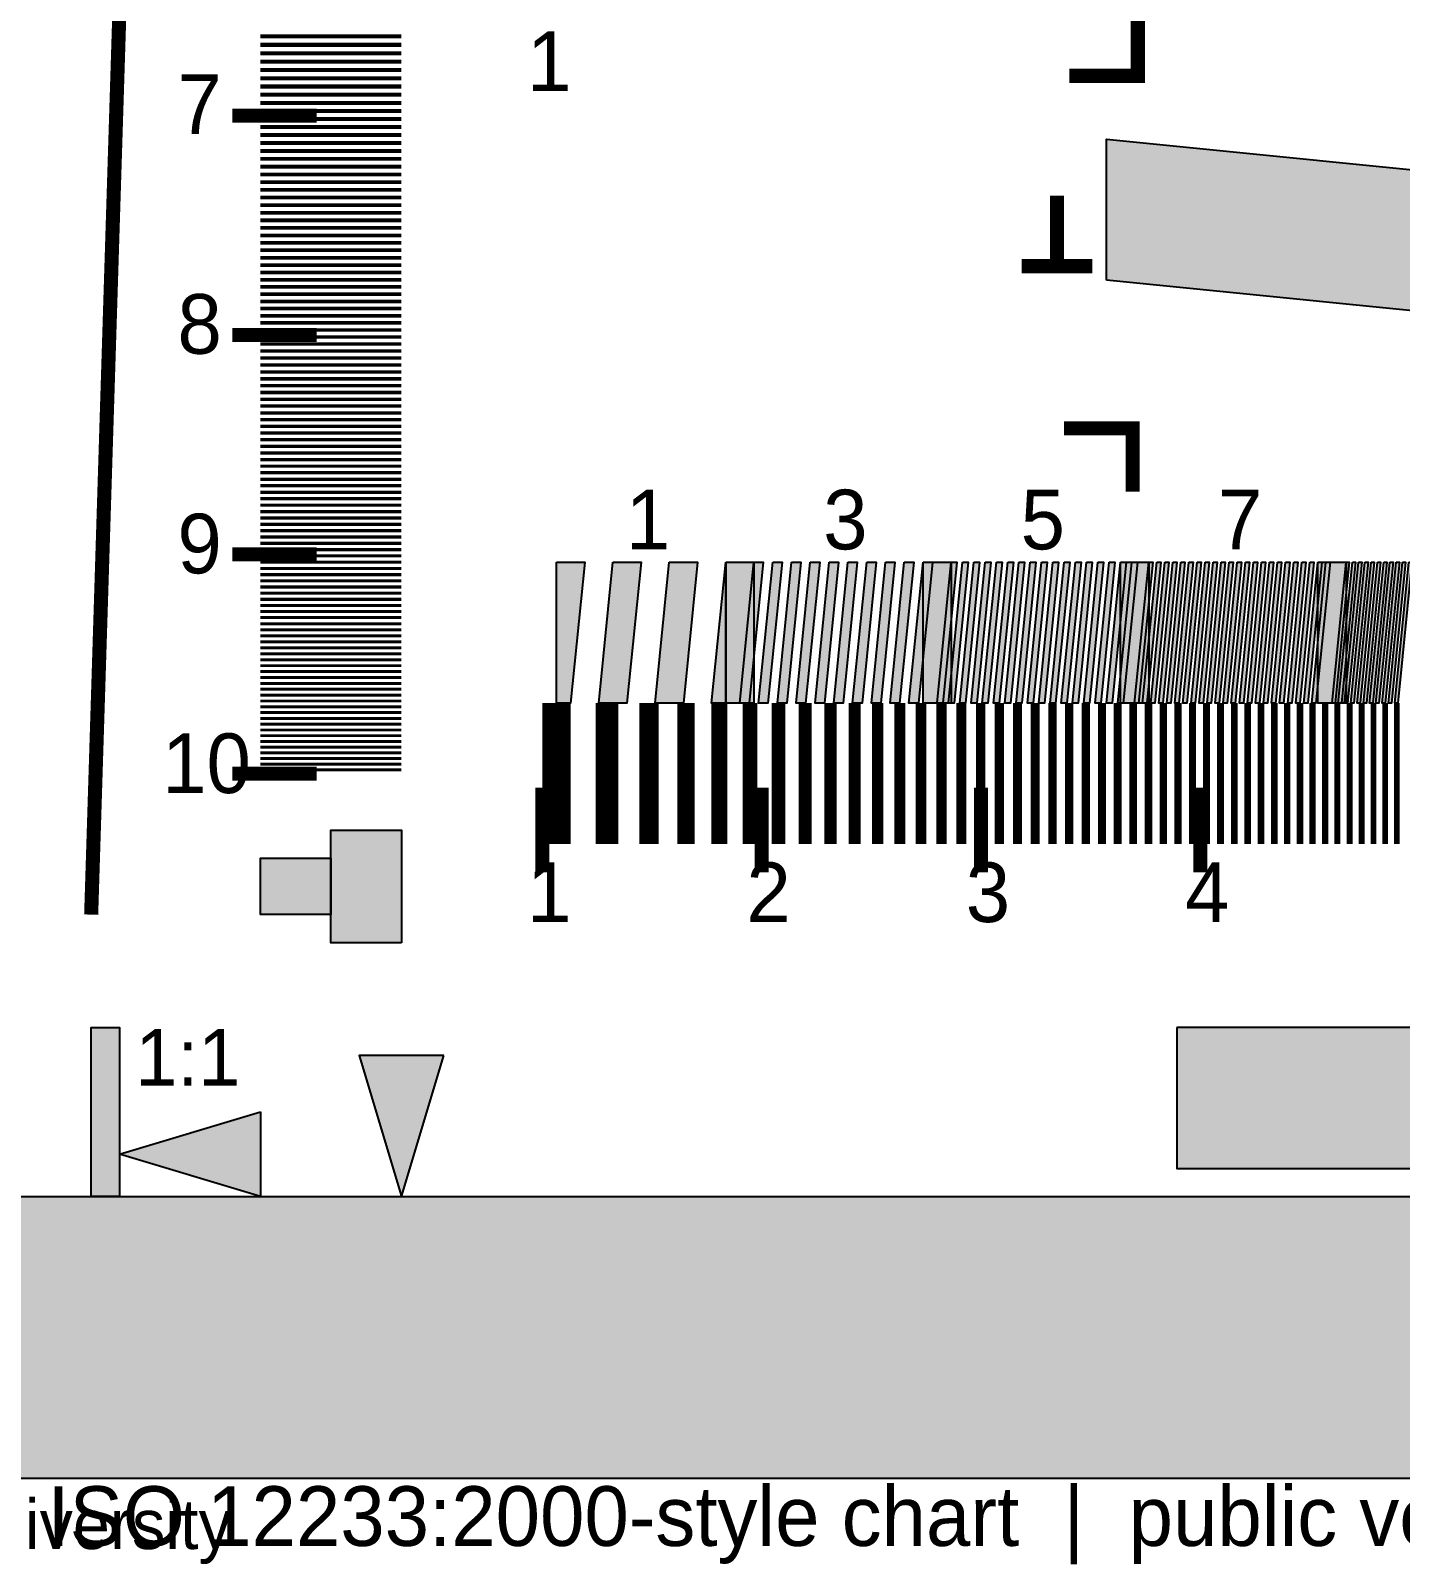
# Model space of a CAD drawing. Header units: millimetres. Extents: x 0 to 1582, y 0 to 984.
# Drawn here: x 366 to 754.5, y -0.1 to 435.1 of the extents above; entities that cross this region are included whole.
import ezdxf

# ---------------------------------------------------------------- set-up
doc = ezdxf.new("R2010")
doc.units = ezdxf.units.MM
for name, color, linetype in [('FRAME', 7, 'Continuous'), ('LABELS', 7, 'Continuous'), ('PERIPHERY', 7, 'Continuous'), ('SFR', 7, 'Continuous')]:
    doc.layers.add(name, color=color, linetype=linetype)

msp = doc.modelspace()

# ---------------------------------------------------------------- hatches: boundary and pattern name
at = {"layer": 'FRAME', "true_color": 0x000000}
h = msp.add_hatch(color=7, dxfattribs=at)
h.dxf.hatch_style = 1
h.paths.add_polyline_path([(471.12, 176.25), (451.12, 176.25), (451.12, 208.25), (471.12, 208.25), (471.12, 176.25)])
h = msp.add_hatch(color=7, dxfattribs=at)
h.dxf.hatch_style = 1
h.paths.add_polyline_path([(451.12, 184.25), (431.12, 184.25), (431.12, 200.25), (451.12, 200.25), (451.12, 184.25)])
h = msp.add_hatch(color=7, dxfattribs=at)
h.dxf.hatch_style = 1
h.paths.add_polyline_path([(391.12, 104.25), (383.12, 104.25), (383.12, 152.25), (391.12, 152.25), (391.12, 104.25)])
h = msp.add_hatch(color=7, dxfattribs=at)
h.dxf.hatch_style = 1
h.paths.add_polyline_path([(483.12, 144.25), (459.12, 144.25), (471.12, 104.25), (483.12, 144.25)])
h = msp.add_hatch(color=7, dxfattribs=at)
h.dxf.hatch_style = 1
h.paths.add_polyline_path([(431.12, 128.25), (431.12, 104.25), (391.12, 116.25), (431.12, 128.25)])
h = msp.add_hatch(color=7, dxfattribs=at)
h.dxf.hatch_style = 1
h.paths.add_polyline_path([(0, 104.25), (1582.24, 104.25), (1582.24, 24.25), (0, 24.25), (0, 104.25)])
at = {"layer": 'PERIPHERY', "true_color": 0x000000}
h = msp.add_hatch(color=7, dxfattribs=at)
h.dxf.hatch_style = 1
h.paths.add_polyline_path([(515.12, 284.25), (523.12, 284.25), (519.12, 244.25), (515.12, 244.25), (515.12, 284.25)])
h = msp.add_hatch(color=7, dxfattribs=at)
h.dxf.hatch_style = 1
h.paths.add_polyline_path([(531.12, 284.25), (539.12, 284.25), (535.12, 244.25), (527.12, 244.25), (531.12, 284.25)])
h = msp.add_hatch(color=7, dxfattribs=at)
h.dxf.hatch_style = 1
h.paths.add_polyline_path([(547.12, 284.25), (555.12, 284.25), (551.12, 244.25), (543.12, 244.25), (547.12, 284.25)])
h = msp.add_hatch(color=7, dxfattribs=at)
h.dxf.hatch_style = 1
h.paths.add_polyline_path([(563.12, 284.25), (563.12, 244.25), (559.12, 244.25), (563.12, 284.25)])
h = msp.add_hatch(color=7, dxfattribs=at)
h.dxf.hatch_style = 1
h.paths.add_polyline_path([(563.12, 284.25), (571.12, 284.25), (571.12, 244.25), (563.12, 244.25), (563.12, 284.25)])
h = msp.add_hatch(color=7, dxfattribs=at)
h.dxf.hatch_style = 1
h.paths.add_polyline_path([(571.12, 284.25), (573.79, 284.25), (569.79, 244.25), (567.12, 244.25), (571.12, 284.25)])
h = msp.add_hatch(color=7, dxfattribs=at)
h.dxf.hatch_style = 1
h.paths.add_polyline_path([(576.45, 284.25), (579.12, 284.25), (575.12, 244.25), (572.45, 244.25), (576.45, 284.25)])
h = msp.add_hatch(color=7, dxfattribs=at)
h.dxf.hatch_style = 1
h.paths.add_polyline_path([(581.79, 284.25), (584.45, 284.25), (580.45, 244.25), (577.79, 244.25), (581.79, 284.25)])
h = msp.add_hatch(color=7, dxfattribs=at)
h.dxf.hatch_style = 1
h.paths.add_polyline_path([(587.12, 284.25), (589.79, 284.25), (585.79, 244.25), (583.12, 244.25), (587.12, 284.25)])
h = msp.add_hatch(color=7, dxfattribs=at)
h.dxf.hatch_style = 1
h.paths.add_polyline_path([(592.45, 284.25), (595.12, 284.25), (591.12, 244.25), (588.46, 244.25), (592.45, 284.25)])
h = msp.add_hatch(color=7, dxfattribs=at)
h.dxf.hatch_style = 1
h.paths.add_polyline_path([(597.79, 284.25), (600.45, 284.25), (596.46, 244.25), (593.79, 244.25), (597.79, 284.25)])
h = msp.add_hatch(color=7, dxfattribs=at)
h.dxf.hatch_style = 1
h.paths.add_polyline_path([(603.12, 284.25), (605.79, 284.25), (601.79, 244.25), (599.12, 244.25), (603.12, 284.25)])
h = msp.add_hatch(color=7, dxfattribs=at)
h.dxf.hatch_style = 1
h.paths.add_polyline_path([(608.46, 284.25), (611.12, 284.25), (607.12, 244.25), (604.46, 244.25), (608.46, 284.25)])
h = msp.add_hatch(color=7, dxfattribs=at)
h.dxf.hatch_style = 1
h.paths.add_polyline_path([(613.79, 284.25), (616.46, 284.25), (612.45, 244.25), (609.79, 244.25), (613.79, 284.25)])
h = msp.add_hatch(color=7, dxfattribs=at)
h.dxf.hatch_style = 1
h.paths.add_polyline_path([(619.12, 284.25), (621.79, 284.25), (617.79, 244.25), (615.12, 244.25), (619.12, 284.25)])
h = msp.add_hatch(color=7, dxfattribs=at)
h.dxf.hatch_style = 1
h.paths.add_polyline_path([(619.12, 284.25), (627.12, 284.25), (627.12, 244.25), (619.12, 244.25), (619.12, 284.25)])
h = msp.add_hatch(color=7, dxfattribs=at)
h.dxf.hatch_style = 1
h.paths.add_polyline_path([(627.12, 284.25), (628.72, 284.25), (624.72, 244.25), (623.12, 244.25), (627.12, 284.25)])
h = msp.add_hatch(color=7, dxfattribs=at)
h.dxf.hatch_style = 1
h.paths.add_polyline_path([(630.32, 284.25), (631.92, 284.25), (627.92, 244.25), (626.32, 244.25), (630.32, 284.25)])
h = msp.add_hatch(color=7, dxfattribs=at)
h.dxf.hatch_style = 1
h.paths.add_polyline_path([(633.52, 284.25), (635.12, 284.25), (631.12, 244.25), (629.52, 244.25), (633.52, 284.25)])
h = msp.add_hatch(color=7, dxfattribs=at)
h.dxf.hatch_style = 1
h.paths.add_polyline_path([(636.72, 284.25), (638.32, 284.25), (634.32, 244.25), (632.72, 244.25), (636.72, 284.25)])
h = msp.add_hatch(color=7, dxfattribs=at)
h.dxf.hatch_style = 1
h.paths.add_polyline_path([(639.92, 284.25), (641.52, 284.25), (637.52, 244.25), (635.92, 244.25), (639.92, 284.25)])
h = msp.add_hatch(color=7, dxfattribs=at)
h.dxf.hatch_style = 1
h.paths.add_polyline_path([(643.12, 284.25), (644.72, 284.25), (640.72, 244.25), (639.12, 244.25), (643.12, 284.25)])
h = msp.add_hatch(color=7, dxfattribs=at)
h.dxf.hatch_style = 1
h.paths.add_polyline_path([(646.32, 284.25), (647.92, 284.25), (643.92, 244.25), (642.32, 244.25), (646.32, 284.25)])
h = msp.add_hatch(color=7, dxfattribs=at)
h.dxf.hatch_style = 1
h.paths.add_polyline_path([(649.52, 284.25), (651.12, 284.25), (647.12, 244.25), (645.52, 244.25), (649.52, 284.25)])
h = msp.add_hatch(color=7, dxfattribs=at)
h.dxf.hatch_style = 1
h.paths.add_polyline_path([(652.72, 284.25), (654.32, 284.25), (650.32, 244.25), (648.72, 244.25), (652.72, 284.25)])
h = msp.add_hatch(color=7, dxfattribs=at)
h.dxf.hatch_style = 1
h.paths.add_polyline_path([(655.92, 284.25), (657.52, 284.25), (653.52, 244.25), (651.92, 244.25), (655.92, 284.25)])
h = msp.add_hatch(color=7, dxfattribs=at)
h.dxf.hatch_style = 1
h.paths.add_polyline_path([(659.12, 284.25), (660.72, 284.25), (656.72, 244.25), (655.12, 244.25), (659.12, 284.25)])
h = msp.add_hatch(color=7, dxfattribs=at)
h.dxf.hatch_style = 1
h.paths.add_polyline_path([(662.32, 284.25), (663.92, 284.25), (659.92, 244.25), (658.32, 244.25), (662.32, 284.25)])
h = msp.add_hatch(color=7, dxfattribs=at)
h.dxf.hatch_style = 1
h.paths.add_polyline_path([(665.52, 284.25), (667.12, 284.25), (663.12, 244.25), (661.52, 244.25), (665.52, 284.25)])
h = msp.add_hatch(color=7, dxfattribs=at)
h.dxf.hatch_style = 1
h.paths.add_polyline_path([(668.72, 284.25), (670.32, 284.25), (666.32, 244.25), (664.72, 244.25), (668.72, 284.25)])
h = msp.add_hatch(color=7, dxfattribs=at)
h.dxf.hatch_style = 1
h.paths.add_polyline_path([(671.92, 284.25), (673.52, 284.25), (669.52, 244.25), (667.92, 244.25), (671.92, 284.25)])
h = msp.add_hatch(color=7, dxfattribs=at)
h.dxf.hatch_style = 1
h.paths.add_polyline_path([(675.12, 284.25), (676.72, 284.25), (672.72, 244.25), (671.12, 244.25), (675.12, 284.25)])
h = msp.add_hatch(color=7, dxfattribs=at)
h.dxf.hatch_style = 1
h.paths.add_polyline_path([(678.32, 284.25), (679.92, 284.25), (675.92, 244.25), (674.32, 244.25), (678.32, 284.25)])
h = msp.add_hatch(color=7, dxfattribs=at)
h.dxf.hatch_style = 1
h.paths.add_polyline_path([(675.12, 284.25), (683.12, 284.25), (683.12, 244.25), (675.12, 244.25), (675.12, 284.25)])
h = msp.add_hatch(color=7, dxfattribs=at)
h.dxf.hatch_style = 1
h.paths.add_polyline_path([(683.12, 284.25), (684.26, 284.25), (680.26, 244.25), (679.12, 244.25), (683.12, 284.25)])
h = msp.add_hatch(color=7, dxfattribs=at)
h.dxf.hatch_style = 1
h.paths.add_polyline_path([(685.4, 284.25), (686.55, 284.25), (682.55, 244.25), (681.4, 244.25), (685.4, 284.25)])
h = msp.add_hatch(color=7, dxfattribs=at)
h.dxf.hatch_style = 1
h.paths.add_polyline_path([(687.69, 284.25), (688.83, 284.25), (684.83, 244.25), (683.69, 244.25), (687.69, 284.25)])
h = msp.add_hatch(color=7, dxfattribs=at)
h.dxf.hatch_style = 1
h.paths.add_polyline_path([(689.98, 284.25), (691.12, 284.25), (687.12, 244.25), (685.98, 244.25), (689.98, 284.25)])
h = msp.add_hatch(color=7, dxfattribs=at)
h.dxf.hatch_style = 1
h.paths.add_polyline_path([(692.26, 284.25), (693.41, 284.25), (689.41, 244.25), (688.26, 244.25), (692.26, 284.25)])
h = msp.add_hatch(color=7, dxfattribs=at)
h.dxf.hatch_style = 1
h.paths.add_polyline_path([(694.55, 284.25), (695.69, 284.25), (691.69, 244.25), (690.55, 244.25), (694.55, 284.25)])
h = msp.add_hatch(color=7, dxfattribs=at)
h.dxf.hatch_style = 1
h.paths.add_polyline_path([(696.83, 284.25), (697.98, 284.25), (693.98, 244.25), (692.83, 244.25), (696.83, 284.25)])
h = msp.add_hatch(color=7, dxfattribs=at)
h.dxf.hatch_style = 1
h.paths.add_polyline_path([(699.12, 284.25), (700.26, 284.25), (696.26, 244.25), (695.12, 244.25), (699.12, 284.25)])
h = msp.add_hatch(color=7, dxfattribs=at)
h.dxf.hatch_style = 1
h.paths.add_polyline_path([(701.41, 284.25), (702.55, 284.25), (698.55, 244.25), (697.4, 244.25), (701.41, 284.25)])
h = msp.add_hatch(color=7, dxfattribs=at)
h.dxf.hatch_style = 1
h.paths.add_polyline_path([(703.69, 284.25), (704.83, 284.25), (700.83, 244.25), (699.69, 244.25), (703.69, 284.25)])
h = msp.add_hatch(color=7, dxfattribs=at)
h.dxf.hatch_style = 1
h.paths.add_polyline_path([(705.97, 284.25), (707.12, 284.25), (703.12, 244.25), (701.98, 244.25), (705.97, 284.25)])
h = msp.add_hatch(color=7, dxfattribs=at)
h.dxf.hatch_style = 1
h.paths.add_polyline_path([(708.26, 284.25), (709.4, 284.25), (705.4, 244.25), (704.26, 244.25), (708.26, 284.25)])
h = msp.add_hatch(color=7, dxfattribs=at)
h.dxf.hatch_style = 1
h.paths.add_polyline_path([(710.55, 284.25), (711.69, 284.25), (707.69, 244.25), (706.55, 244.25), (710.55, 284.25)])
h = msp.add_hatch(color=7, dxfattribs=at)
h.dxf.hatch_style = 1
h.paths.add_polyline_path([(712.83, 284.25), (713.98, 284.25), (709.98, 244.25), (708.83, 244.25), (712.83, 284.25)])
h = msp.add_hatch(color=7, dxfattribs=at)
h.dxf.hatch_style = 1
h.paths.add_polyline_path([(715.12, 284.25), (716.26, 284.25), (712.26, 244.25), (711.12, 244.25), (715.12, 284.25)])
h = msp.add_hatch(color=7, dxfattribs=at)
h.dxf.hatch_style = 1
h.paths.add_polyline_path([(717.4, 284.25), (718.55, 284.25), (714.55, 244.25), (713.4, 244.25), (717.4, 284.25)])
h = msp.add_hatch(color=7, dxfattribs=at)
h.dxf.hatch_style = 1
h.paths.add_polyline_path([(719.69, 284.25), (720.83, 284.25), (716.83, 244.25), (715.69, 244.25), (719.69, 284.25)])
h = msp.add_hatch(color=7, dxfattribs=at)
h.dxf.hatch_style = 1
h.paths.add_polyline_path([(721.97, 284.25), (723.12, 284.25), (719.12, 244.25), (717.97, 244.25), (721.97, 284.25)])
h = msp.add_hatch(color=7, dxfattribs=at)
h.dxf.hatch_style = 1
h.paths.add_polyline_path([(724.26, 284.25), (725.4, 284.25), (721.4, 244.25), (720.26, 244.25), (724.26, 284.25)])
h = msp.add_hatch(color=7, dxfattribs=at)
h.dxf.hatch_style = 1
h.paths.add_polyline_path([(726.55, 284.25), (727.69, 284.25), (723.69, 244.25), (722.55, 244.25), (726.55, 284.25)])
h = msp.add_hatch(color=7, dxfattribs=at)
h.dxf.hatch_style = 1
h.paths.add_polyline_path([(728.83, 284.25), (729.98, 284.25), (725.98, 244.25), (724.83, 244.25), (728.83, 284.25)])
h = msp.add_hatch(color=7, dxfattribs=at)
h.dxf.hatch_style = 1
h.paths.add_polyline_path([(731.12, 284.25), (732.26, 284.25), (728.26, 244.25), (727.12, 244.25), (731.12, 284.25)])
h = msp.add_hatch(color=7, dxfattribs=at)
h.dxf.hatch_style = 1
h.paths.add_polyline_path([(733.4, 284.25), (734.55, 284.25), (730.55, 244.25), (729.4, 244.25), (733.4, 284.25)])
h = msp.add_hatch(color=7, dxfattribs=at)
h.dxf.hatch_style = 1
h.paths.add_polyline_path([(731.12, 284.25), (739.12, 284.25), (739.12, 244.25), (731.12, 244.25), (731.12, 284.25)])
h = msp.add_hatch(color=7, dxfattribs=at)
h.dxf.hatch_style = 1
h.paths.add_polyline_path([(739.12, 284.25), (740.01, 284.25), (736.01, 244.25), (735.12, 244.25), (739.12, 284.25)])
h = msp.add_hatch(color=7, dxfattribs=at)
h.dxf.hatch_style = 1
h.paths.add_polyline_path([(740.9, 284.25), (741.79, 284.25), (737.79, 244.25), (736.9, 244.25), (740.9, 284.25)])
h = msp.add_hatch(color=7, dxfattribs=at)
h.dxf.hatch_style = 1
h.paths.add_polyline_path([(742.67, 284.25), (743.56, 284.25), (739.56, 244.25), (738.68, 244.25), (742.67, 284.25)])
h = msp.add_hatch(color=7, dxfattribs=at)
h.dxf.hatch_style = 1
h.paths.add_polyline_path([(744.45, 284.25), (745.34, 284.25), (741.34, 244.25), (740.45, 244.25), (744.45, 284.25)])
h = msp.add_hatch(color=7, dxfattribs=at)
h.dxf.hatch_style = 1
h.paths.add_polyline_path([(746.23, 284.25), (747.12, 284.25), (743.12, 244.25), (742.23, 244.25), (746.23, 284.25)])
h = msp.add_hatch(color=7, dxfattribs=at)
h.dxf.hatch_style = 1
h.paths.add_polyline_path([(748.01, 284.25), (748.9, 284.25), (744.9, 244.25), (744.01, 244.25), (748.01, 284.25)])
h = msp.add_hatch(color=7, dxfattribs=at)
h.dxf.hatch_style = 1
h.paths.add_polyline_path([(749.79, 284.25), (750.67, 284.25), (746.67, 244.25), (745.78, 244.25), (749.79, 284.25)])
h = msp.add_hatch(color=7, dxfattribs=at)
h.dxf.hatch_style = 1
h.paths.add_polyline_path([(751.56, 284.25), (752.45, 284.25), (748.45, 244.25), (747.56, 244.25), (751.56, 284.25)])
h = msp.add_hatch(color=7, dxfattribs=at)
h.dxf.hatch_style = 1
h.paths.add_polyline_path([(753.34, 284.25), (754.23, 284.25), (750.23, 244.25), (749.34, 244.25), (753.34, 284.25)])
h = msp.add_hatch(color=7, dxfattribs=at)
h.dxf.hatch_style = 1
h.paths.add_polyline_path([(755.12, 284.25), (756.01, 284.25), (752.01, 244.25), (751.12, 244.25), (755.12, 284.25)])
h = msp.add_hatch(color=7, dxfattribs=at)
h.dxf.hatch_style = 1
h.paths.add_polyline_path([(756.9, 284.25), (757.78, 284.25), (753.78, 244.25), (752.9, 244.25), (756.9, 284.25)])
h = msp.add_hatch(color=7, dxfattribs=at)
h.dxf.hatch_style = 1
h.paths.add_polyline_path([(691.12, 152.25), (691.12, 112.25), (811.12, 112.25), (811.12, 152.25), (691.12, 152.25)])
at = {"layer": 'SFR', "true_color": 0x000000}
h = msp.add_hatch(color=7, dxfattribs=at)
h.dxf.hatch_style = 1
h.paths.add_polyline_path([(671.12, 364.25), (671.12, 404.25), (911.12, 380.25), (911.12, 340.25), (671.12, 364.25)])

# ---------------------------------------------------------------- linework, layer by layer
at = {"layer": 'FRAME', "color": 250}
for points in [[(471.12, 176.25), (451.12, 176.25), (451.12, 208.25), (471.12, 208.25), (471.12, 176.25)], [(451.12, 184.25), (431.12, 184.25), (431.12, 200.25), (451.12, 200.25), (451.12, 184.25)], [(391.12, 104.25), (383.12, 104.25), (383.12, 152.25), (391.12, 152.25), (391.12, 104.25)], [(483.12, 144.25), (459.12, 144.25), (471.12, 104.25), (483.12, 144.25)], [(431.12, 128.25), (431.12, 104.25), (391.12, 116.25), (431.12, 128.25)], [(0, 104.25), (1582.24, 104.25), (1582.24, 24.25), (0, 24.25), (0, 104.25)]]:
    msp.add_lwpolyline(points, close=True, dxfattribs=at)
at = {"layer": 'FRAME', "color": 250, "true_color": 0x000000}
for points in [[(471.12, 176.25), (471.12, 208.25), (451.12, 208.25)], [(451.12, 208.25), (451.12, 176.25), (471.12, 176.25)], [(451.12, 184.25), (451.12, 200.25), (431.12, 200.25)], [(431.12, 200.25), (431.12, 184.25), (451.12, 184.25)], [(391.12, 104.25), (391.12, 152.25), (383.12, 152.25)], [(383.12, 152.25), (383.12, 104.25), (391.12, 104.25)], [(483.12, 144.25), (459.12, 144.25), (471.12, 104.25)], [(391.12, 116.25), (431.12, 104.25), (431.12, 128.25)], [(0, 104.25), (0, 24.25), (1582.24, 24.25)], [(1582.24, 24.25), (1582.24, 104.25), (0, 104.25)]]:
    msp.add_solid(points, dxfattribs=at)
at = {"layer": 'PERIPHERY', "color": 250, "lineweight": 35}
for points, const_width in [([(403.12, 824.25), (383.12, 184.25)], 3.99), ([(471.12, 433.45), (431.12, 433.45)], 1.21), ([(471.12, 431.04), (431.12, 431.04)], 1.2), ([(471.12, 428.65), (431.12, 428.65)], 1.19), ([(471.12, 426.27), (431.12, 426.27)], 1.19), ([(471.12, 423.9), (431.12, 423.9)], 1.18), ([(471.12, 421.55), (431.12, 421.55)], 1.17), ([(471.12, 419.21), (431.12, 419.21)], 1.17), ([(471.12, 416.88), (431.12, 416.88)], 1.16), ([(471.12, 414.57), (431.12, 414.57)], 1.15), ([(447.12, 410.92), (423.12, 410.92)], 4), ([(471.12, 412.27), (431.12, 412.27)], 1.15), ([(471.12, 409.98), (431.12, 409.98)], 1.14), ([(471.12, 407.7), (431.12, 407.7)], 1.14), ([(471.12, 405.43), (431.12, 405.43)], 1.13), ([(471.12, 403.18), (431.12, 403.18)], 1.12), ([(471.12, 400.94), (431.12, 400.94)], 1.12), ([(471.12, 398.71), (431.12, 398.71)], 1.11), ([(471.12, 396.48), (431.12, 396.48)], 1.11), ([(471.12, 394.27), (431.12, 394.27)], 1.1), ([(471.12, 392.07), (431.12, 392.07)], 1.1), ([(471.12, 389.89), (431.12, 389.89)], 1.09), ([(471.12, 387.71), (431.12, 387.71)], 1.09), ([(471.12, 385.54), (431.12, 385.54)], 1.08), ([(471.12, 383.38), (431.12, 383.38)], 1.08), ([(471.12, 381.24), (431.12, 381.24)], 1.07), ([(471.12, 379.1), (431.12, 379.1)], 1.07), ([(471.12, 376.97), (431.12, 376.97)], 1.06), ([(471.12, 374.85), (431.12, 374.85)], 1.06), ([(471.12, 372.75), (431.12, 372.75)], 1.05), ([(471.12, 370.65), (431.12, 370.65)], 1.05), ([(471.12, 368.56), (431.12, 368.56)], 1.04), ([(471.12, 366.48), (431.12, 366.48)], 1.04), ([(471.12, 364.4), (431.12, 364.4)], 1.03), ([(471.12, 362.34), (431.12, 362.34)], 1.03), ([(471.12, 360.29), (431.12, 360.29)], 1.02), ([(471.12, 358.24), (431.12, 358.24)], 1.02), ([(471.12, 356.2), (431.12, 356.2)], 1.02), ([(471.12, 354.18), (431.12, 354.18)], 1.01), ([(471.12, 352.16), (431.12, 352.16)], 1.01), ([(447.12, 348.7), (423.12, 348.7)], 4), ([(471.12, 350.14), (431.12, 350.14)], 1), ([(471.12, 348.14), (431.12, 348.14)], 1), ([(471.12, 346.14), (431.12, 346.14)], 0.996), ([(471.12, 344.16), (431.12, 344.16)], 0.992), ([(471.12, 342.18), (431.12, 342.18)], 0.988), ([(471.12, 340.2), (431.12, 340.2)], 0.984), ([(471.12, 338.24), (431.12, 338.24)], 0.98), ([(471.12, 336.28), (431.12, 336.28)], 0.977), ([(471.12, 334.33), (431.12, 334.33)], 0.973), ([(471.12, 332.39), (431.12, 332.39)], 0.969), ([(471.12, 330.46), (431.12, 330.46)], 0.966), ([(471.12, 328.53), (431.12, 328.53)], 0.962), ([(471.12, 326.61), (431.12, 326.61)], 0.958), ([(471.12, 324.69), (431.12, 324.69)], 0.955), ([(471.12, 322.79), (431.12, 322.79)], 0.951), ([(471.12, 320.89), (431.12, 320.89)], 0.948), ([(471.12, 319), (431.12, 319)], 0.945), ([(471.12, 317.11), (431.12, 317.11)], 0.941), ([(471.12, 315.23), (431.12, 315.23)], 0.938), ([(471.12, 313.36), (431.12, 313.36)], 0.935), ([(471.12, 311.5), (431.12, 311.5)], 0.931), ([(471.12, 309.63), (431.12, 309.63)], 0.928), ([(471.12, 307.78), (431.12, 307.78)], 0.925), ([(471.12, 305.94), (431.12, 305.94)], 0.922), ([(471.12, 304.09), (431.12, 304.09)], 0.918), ([(471.12, 302.26), (431.12, 302.26)], 0.915), ([(471.12, 300.43), (431.12, 300.43)], 0.912), ([(471.12, 298.61), (431.12, 298.61)], 0.909), ([(471.12, 296.8), (431.12, 296.8)], 0.906), ([(471.12, 294.99), (431.12, 294.99)], 0.903), ([(471.12, 293.18), (431.12, 293.18)], 0.9), ([(471.12, 291.38), (431.12, 291.38)], 0.897), ([(447.12, 286.47), (423.12, 286.47)], 4), ([(471.12, 289.59), (431.12, 289.59)], 0.895), ([(471.12, 287.81), (431.12, 287.81)], 0.892), ([(471.12, 286.03), (431.12, 286.03)], 0.889), ([(471.12, 284.25), (431.12, 284.25)], 0.886), ([(471.12, 282.48), (431.12, 282.48)], 0.883), ([(471.12, 280.72), (431.12, 280.72)], 0.881), ([(471.12, 278.96), (431.12, 278.96)], 0.878), ([(471.12, 277.21), (431.12, 277.21)], 0.875), ([(471.12, 275.46), (431.12, 275.46)], 0.872), ([(471.12, 273.72), (431.12, 273.72)], 0.87), ([(471.12, 271.98), (431.12, 271.98)], 0.867), ([(471.12, 270.25), (431.12, 270.25)], 0.864), ([(471.12, 268.52), (431.12, 268.52)], 0.862), ([(471.12, 266.8), (431.12, 266.8)], 0.859), ([(471.12, 265.09), (431.12, 265.09)], 0.857), ([(471.12, 263.37), (431.12, 263.37)], 0.854), ([(471.12, 261.67), (431.12, 261.67)], 0.852), ([(471.12, 259.96), (431.12, 259.96)], 0.849), ([(471.12, 258.27), (431.12, 258.27)], 0.847), ([(471.12, 256.58), (431.12, 256.58)], 0.844), ([(471.12, 254.89), (431.12, 254.89)], 0.842), ([(471.12, 253.21), (431.12, 253.21)], 0.84), ([(471.12, 251.53), (431.12, 251.53)], 0.837), ([(471.12, 249.86), (431.12, 249.86)], 0.835), ([(471.12, 248.19), (431.12, 248.19)], 0.833), ([(515.12, 244.25), (515.12, 204.25)], 8), ([(471.12, 246.53), (431.12, 246.53)], 0.83), ([(471.12, 244.87), (431.12, 244.87)], 0.828), ([(529.43, 244.25), (529.43, 204.25)], 6.44), ([(541.37, 244.25), (541.37, 204.25)], 5.55), ([(551.84, 244.25), (551.84, 204.25)], 4.95), ([(561.3, 244.25), (561.3, 204.25)], 4.52), ([(570, 244.25), (570, 204.25)], 4.18), ([(578.08, 244.25), (578.08, 204.25)], 3.91), ([(585.68, 244.25), (585.68, 204.25)], 3.69), ([(592.87, 244.25), (592.87, 204.25)], 3.5), ([(599.7, 244.25), (599.7, 204.25)], 3.34), ([(606.23, 244.25), (606.23, 204.25)], 3.2), ([(612.5, 244.25), (612.5, 204.25)], 3.07), ([(618.53, 244.25), (618.53, 204.25)], 2.96), ([(624.35, 244.25), (624.35, 204.25)], 2.86), ([(629.98, 244.25), (629.98, 204.25)], 2.77), ([(635.43, 244.25), (635.43, 204.25)], 2.69), ([(640.73, 244.25), (640.73, 204.25)], 2.61), ([(645.89, 244.25), (645.89, 204.25)], 2.54), ([(650.91, 244.25), (650.91, 204.25)], 2.48), ([(655.81, 244.25), (655.81, 204.25)], 2.42), ([(660.59, 244.25), (660.59, 204.25)], 2.36), ([(665.27, 244.25), (665.27, 204.25)], 2.31), ([(669.85, 244.25), (669.85, 204.25)], 2.26), ([(674.33, 244.25), (674.33, 204.25)], 2.22), ([(678.73, 244.25), (678.73, 204.25)], 2.18), ([(683.04, 244.25), (683.04, 204.25)], 2.14), ([(687.27, 244.25), (687.27, 204.25)], 2.1), ([(691.43, 244.25), (691.43, 204.25)], 2.06), ([(695.52, 244.25), (695.52, 204.25)], 2.03), ([(699.54, 244.25), (699.54, 204.25)], 1.99), ([(703.49, 244.25), (703.49, 204.25)], 1.96), ([(707.39, 244.25), (707.39, 204.25)], 1.93), ([(711.23, 244.25), (711.23, 204.25)], 1.9), ([(715.01, 244.25), (715.01, 204.25)], 1.88), ([(718.74, 244.25), (718.74, 204.25)], 1.85), ([(722.41, 244.25), (722.41, 204.25)], 1.83), ([(726.04, 244.25), (726.04, 204.25)], 1.8), ([(729.62, 244.25), (729.62, 204.25)], 1.78), ([(733.16, 244.25), (733.16, 204.25)], 1.76), ([(736.65, 244.25), (736.65, 204.25)], 1.74), ([(740.1, 244.25), (740.1, 204.25)], 1.71), ([(743.51, 244.25), (743.51, 204.25)], 1.69), ([(746.88, 244.25), (746.88, 204.25)], 1.68), ([(750.21, 244.25), (750.21, 204.25)], 1.66), ([(753.5, 244.25), (753.5, 204.25)], 1.64), ([(471.12, 243.22), (431.12, 243.22)], 0.826), ([(471.12, 241.57), (431.12, 241.57)], 0.824), ([(471.12, 239.93), (431.12, 239.93)], 0.821), ([(471.12, 238.29), (431.12, 238.29)], 0.819), ([(471.12, 236.65), (431.12, 236.65)], 0.817), ([(471.12, 235.02), (431.12, 235.02)], 0.815), ([(471.12, 233.39), (431.12, 233.39)], 0.813), ([(471.12, 231.77), (431.12, 231.77)], 0.81), ([(471.12, 230.15), (431.12, 230.15)], 0.808), ([(471.12, 228.54), (431.12, 228.54)], 0.806), ([(471.12, 226.93), (431.12, 226.93)], 0.804), ([(447.12, 224.25), (423.12, 224.25)], 4), ([(471.12, 225.32), (431.12, 225.32)], 0.802), ([(511.12, 220.25), (511.12, 196.25)], 4), ([(573.34, 220.25), (573.34, 196.25)], 4), ([(635.56, 220.25), (635.56, 196.25)], 4), ([(697.79, 220.25), (697.79, 196.25)], 4)]:
    msp.add_lwpolyline(points, dxfattribs=dict(at, const_width=const_width))
at = {"layer": 'PERIPHERY', "color": 250}
for points in [[(515.12, 284.25), (523.12, 284.25), (519.12, 244.25), (515.12, 244.25), (515.12, 284.25)], [(531.12, 284.25), (539.12, 284.25), (535.12, 244.25), (527.12, 244.25), (531.12, 284.25)], [(547.12, 284.25), (555.12, 284.25), (551.12, 244.25), (543.12, 244.25), (547.12, 284.25)], [(563.12, 284.25), (563.12, 244.25), (559.12, 244.25), (563.12, 284.25)], [(563.12, 284.25), (571.12, 284.25), (571.12, 244.25), (563.12, 244.25), (563.12, 284.25)], [(571.12, 284.25), (573.79, 284.25), (569.79, 244.25), (567.12, 244.25), (571.12, 284.25)], [(576.45, 284.25), (579.12, 284.25), (575.12, 244.25), (572.45, 244.25), (576.45, 284.25)], [(581.79, 284.25), (584.45, 284.25), (580.45, 244.25), (577.79, 244.25), (581.79, 284.25)], [(587.12, 284.25), (589.79, 284.25), (585.79, 244.25), (583.12, 244.25), (587.12, 284.25)], [(592.45, 284.25), (595.12, 284.25), (591.12, 244.25), (588.46, 244.25), (592.45, 284.25)], [(597.79, 284.25), (600.45, 284.25), (596.46, 244.25), (593.79, 244.25), (597.79, 284.25)], [(603.12, 284.25), (605.79, 284.25), (601.79, 244.25), (599.12, 244.25), (603.12, 284.25)], [(608.46, 284.25), (611.12, 284.25), (607.12, 244.25), (604.46, 244.25), (608.46, 284.25)], [(613.79, 284.25), (616.46, 284.25), (612.45, 244.25), (609.79, 244.25), (613.79, 284.25)], [(619.12, 284.25), (621.79, 284.25), (617.79, 244.25), (615.12, 244.25), (619.12, 284.25)], [(619.12, 284.25), (627.12, 284.25), (627.12, 244.25), (619.12, 244.25), (619.12, 284.25)], [(627.12, 284.25), (628.72, 284.25), (624.72, 244.25), (623.12, 244.25), (627.12, 284.25)], [(630.32, 284.25), (631.92, 284.25), (627.92, 244.25), (626.32, 244.25), (630.32, 284.25)], [(633.52, 284.25), (635.12, 284.25), (631.12, 244.25), (629.52, 244.25), (633.52, 284.25)], [(636.72, 284.25), (638.32, 284.25), (634.32, 244.25), (632.72, 244.25), (636.72, 284.25)], [(639.92, 284.25), (641.52, 284.25), (637.52, 244.25), (635.92, 244.25), (639.92, 284.25)], [(643.12, 284.25), (644.72, 284.25), (640.72, 244.25), (639.12, 244.25), (643.12, 284.25)], [(646.32, 284.25), (647.92, 284.25), (643.92, 244.25), (642.32, 244.25), (646.32, 284.25)], [(649.52, 284.25), (651.12, 284.25), (647.12, 244.25), (645.52, 244.25), (649.52, 284.25)], [(652.72, 284.25), (654.32, 284.25), (650.32, 244.25), (648.72, 244.25), (652.72, 284.25)], [(655.92, 284.25), (657.52, 284.25), (653.52, 244.25), (651.92, 244.25), (655.92, 284.25)], [(659.12, 284.25), (660.72, 284.25), (656.72, 244.25), (655.12, 244.25), (659.12, 284.25)], [(662.32, 284.25), (663.92, 284.25), (659.92, 244.25), (658.32, 244.25), (662.32, 284.25)], [(665.52, 284.25), (667.12, 284.25), (663.12, 244.25), (661.52, 244.25), (665.52, 284.25)], [(668.72, 284.25), (670.32, 284.25), (666.32, 244.25), (664.72, 244.25), (668.72, 284.25)], [(671.92, 284.25), (673.52, 284.25), (669.52, 244.25), (667.92, 244.25), (671.92, 284.25)], [(675.12, 284.25), (676.72, 284.25), (672.72, 244.25), (671.12, 244.25), (675.12, 284.25)], [(678.32, 284.25), (679.92, 284.25), (675.92, 244.25), (674.32, 244.25), (678.32, 284.25)], [(675.12, 284.25), (683.12, 284.25), (683.12, 244.25), (675.12, 244.25), (675.12, 284.25)], [(683.12, 284.25), (684.26, 284.25), (680.26, 244.25), (679.12, 244.25), (683.12, 284.25)], [(685.4, 284.25), (686.55, 284.25), (682.55, 244.25), (681.4, 244.25), (685.4, 284.25)], [(687.69, 284.25), (688.83, 284.25), (684.83, 244.25), (683.69, 244.25), (687.69, 284.25)], [(689.98, 284.25), (691.12, 284.25), (687.12, 244.25), (685.98, 244.25), (689.98, 284.25)], [(692.26, 284.25), (693.41, 284.25), (689.41, 244.25), (688.26, 244.25), (692.26, 284.25)], [(694.55, 284.25), (695.69, 284.25), (691.69, 244.25), (690.55, 244.25), (694.55, 284.25)], [(696.83, 284.25), (697.98, 284.25), (693.98, 244.25), (692.83, 244.25), (696.83, 284.25)], [(699.12, 284.25), (700.26, 284.25), (696.26, 244.25), (695.12, 244.25), (699.12, 284.25)], [(701.41, 284.25), (702.55, 284.25), (698.55, 244.25), (697.4, 244.25), (701.41, 284.25)], [(703.69, 284.25), (704.83, 284.25), (700.83, 244.25), (699.69, 244.25), (703.69, 284.25)], [(705.97, 284.25), (707.12, 284.25), (703.12, 244.25), (701.98, 244.25), (705.97, 284.25)], [(708.26, 284.25), (709.4, 284.25), (705.4, 244.25), (704.26, 244.25), (708.26, 284.25)], [(710.55, 284.25), (711.69, 284.25), (707.69, 244.25), (706.55, 244.25), (710.55, 284.25)], [(712.83, 284.25), (713.98, 284.25), (709.98, 244.25), (708.83, 244.25), (712.83, 284.25)], [(715.12, 284.25), (716.26, 284.25), (712.26, 244.25), (711.12, 244.25), (715.12, 284.25)], [(717.4, 284.25), (718.55, 284.25), (714.55, 244.25), (713.4, 244.25), (717.4, 284.25)], [(719.69, 284.25), (720.83, 284.25), (716.83, 244.25), (715.69, 244.25), (719.69, 284.25)], [(721.97, 284.25), (723.12, 284.25), (719.12, 244.25), (717.97, 244.25), (721.97, 284.25)], [(724.26, 284.25), (725.4, 284.25), (721.4, 244.25), (720.26, 244.25), (724.26, 284.25)], [(726.55, 284.25), (727.69, 284.25), (723.69, 244.25), (722.55, 244.25), (726.55, 284.25)], [(728.83, 284.25), (729.98, 284.25), (725.98, 244.25), (724.83, 244.25), (728.83, 284.25)], [(731.12, 284.25), (732.26, 284.25), (728.26, 244.25), (727.12, 244.25), (731.12, 284.25)], [(733.4, 284.25), (734.55, 284.25), (730.55, 244.25), (729.4, 244.25), (733.4, 284.25)], [(731.12, 284.25), (739.12, 284.25), (739.12, 244.25), (731.12, 244.25), (731.12, 284.25)], [(739.12, 284.25), (740.01, 284.25), (736.01, 244.25), (735.12, 244.25), (739.12, 284.25)], [(740.9, 284.25), (741.79, 284.25), (737.79, 244.25), (736.9, 244.25), (740.9, 284.25)], [(742.67, 284.25), (743.56, 284.25), (739.56, 244.25), (738.68, 244.25), (742.67, 284.25)], [(744.45, 284.25), (745.34, 284.25), (741.34, 244.25), (740.45, 244.25), (744.45, 284.25)], [(746.23, 284.25), (747.12, 284.25), (743.12, 244.25), (742.23, 244.25), (746.23, 284.25)], [(748.01, 284.25), (748.9, 284.25), (744.9, 244.25), (744.01, 244.25), (748.01, 284.25)], [(749.79, 284.25), (750.67, 284.25), (746.67, 244.25), (745.78, 244.25), (749.79, 284.25)], [(751.56, 284.25), (752.45, 284.25), (748.45, 244.25), (747.56, 244.25), (751.56, 284.25)], [(753.34, 284.25), (754.23, 284.25), (750.23, 244.25), (749.34, 244.25), (753.34, 284.25)], [(755.12, 284.25), (756.01, 284.25), (752.01, 244.25), (751.12, 244.25), (755.12, 284.25)], [(756.9, 284.25), (757.78, 284.25), (753.78, 244.25), (752.9, 244.25), (756.9, 284.25)], [(691.12, 152.25), (691.12, 112.25), (811.12, 112.25), (811.12, 152.25), (691.12, 152.25)]]:
    msp.add_lwpolyline(points, close=True, dxfattribs=at)
at = {"layer": 'PERIPHERY', "color": 250, "true_color": 0x000000}
for points in [[(515.12, 284.25), (515.12, 244.25), (519.12, 244.25)], [(519.12, 244.25), (523.12, 284.25), (515.12, 284.25)], [(531.12, 284.25), (527.12, 244.25), (535.12, 244.25)], [(535.12, 244.25), (539.12, 284.25), (531.12, 284.25)], [(547.12, 284.25), (543.12, 244.25), (551.12, 244.25)], [(551.12, 244.25), (555.12, 284.25), (547.12, 284.25)], [(559.12, 244.25), (563.12, 244.25), (563.12, 284.25)], [(563.12, 284.25), (563.12, 244.25), (571.12, 244.25)], [(571.12, 244.25), (571.12, 284.25), (563.12, 284.25)], [(571.12, 284.25), (567.12, 244.25), (569.79, 244.25)], [(569.79, 244.25), (573.79, 284.25), (571.12, 284.25)], [(576.45, 284.25), (572.45, 244.25), (575.12, 244.25)], [(575.12, 244.25), (579.12, 284.25), (576.45, 284.25)], [(581.79, 284.25), (577.79, 244.25), (580.45, 244.25)], [(580.45, 244.25), (584.45, 284.25), (581.79, 284.25)], [(587.12, 284.25), (583.12, 244.25), (585.79, 244.25)], [(585.79, 244.25), (589.79, 284.25), (587.12, 284.25)], [(592.45, 284.25), (588.46, 244.25), (591.12, 244.25)], [(591.12, 244.25), (595.12, 284.25), (592.45, 284.25)], [(597.79, 284.25), (593.79, 244.25), (596.46, 244.25)], [(596.46, 244.25), (600.45, 284.25), (597.79, 284.25)], [(603.12, 284.25), (599.12, 244.25), (601.79, 244.25)], [(601.79, 244.25), (605.79, 284.25), (603.12, 284.25)], [(608.46, 284.25), (604.46, 244.25), (607.12, 244.25)], [(607.12, 244.25), (611.12, 284.25), (608.46, 284.25)], [(613.79, 284.25), (609.79, 244.25), (612.45, 244.25)], [(612.45, 244.25), (616.46, 284.25), (613.79, 284.25)], [(619.12, 284.25), (615.12, 244.25), (617.79, 244.25)], [(617.79, 244.25), (621.79, 284.25), (619.12, 284.25)], [(619.12, 284.25), (619.12, 244.25), (627.12, 244.25)], [(627.12, 244.25), (627.12, 284.25), (619.12, 284.25)], [(627.12, 284.25), (623.12, 244.25), (624.72, 244.25)], [(624.72, 244.25), (628.72, 284.25), (627.12, 284.25)], [(630.32, 284.25), (626.32, 244.25), (627.92, 244.25)], [(627.92, 244.25), (631.92, 284.25), (630.32, 284.25)], [(633.52, 284.25), (629.52, 244.25), (631.12, 244.25)], [(631.12, 244.25), (635.12, 284.25), (633.52, 284.25)], [(636.72, 284.25), (632.72, 244.25), (634.32, 244.25)], [(634.32, 244.25), (638.32, 284.25), (636.72, 284.25)], [(639.92, 284.25), (635.92, 244.25), (637.52, 244.25)], [(637.52, 244.25), (641.52, 284.25), (639.92, 284.25)], [(643.12, 284.25), (639.12, 244.25), (640.72, 244.25)], [(640.72, 244.25), (644.72, 284.25), (643.12, 284.25)], [(646.32, 284.25), (642.32, 244.25), (643.92, 244.25)], [(643.92, 244.25), (647.92, 284.25), (646.32, 284.25)], [(649.52, 284.25), (645.52, 244.25), (647.12, 244.25)], [(647.12, 244.25), (651.12, 284.25), (649.52, 284.25)], [(652.72, 284.25), (648.72, 244.25), (650.32, 244.25)], [(650.32, 244.25), (654.32, 284.25), (652.72, 284.25)], [(655.92, 284.25), (651.92, 244.25), (653.52, 244.25)], [(653.52, 244.25), (657.52, 284.25), (655.92, 284.25)], [(659.12, 284.25), (655.12, 244.25), (656.72, 244.25)], [(656.72, 244.25), (660.72, 284.25), (659.12, 284.25)], [(662.32, 284.25), (658.32, 244.25), (659.92, 244.25)], [(659.92, 244.25), (663.92, 284.25), (662.32, 284.25)], [(665.52, 284.25), (661.52, 244.25), (663.12, 244.25)], [(663.12, 244.25), (667.12, 284.25), (665.52, 284.25)], [(668.72, 284.25), (664.72, 244.25), (666.32, 244.25)], [(666.32, 244.25), (670.32, 284.25), (668.72, 284.25)], [(671.92, 284.25), (667.92, 244.25), (669.52, 244.25)], [(669.52, 244.25), (673.52, 284.25), (671.92, 284.25)], [(675.12, 284.25), (671.12, 244.25), (672.72, 244.25)], [(672.72, 244.25), (676.72, 284.25), (675.12, 284.25)], [(678.32, 284.25), (674.32, 244.25), (675.92, 244.25)], [(675.12, 284.25), (675.12, 244.25), (683.12, 244.25)], [(683.12, 244.25), (683.12, 284.25), (675.12, 284.25)], [(675.92, 244.25), (679.92, 284.25), (678.32, 284.25)], [(683.12, 284.25), (679.12, 244.25), (680.26, 244.25)], [(680.26, 244.25), (684.26, 284.25), (683.12, 284.25)], [(685.4, 284.25), (681.4, 244.25), (682.55, 244.25)], [(682.55, 244.25), (686.55, 284.25), (685.4, 284.25)], [(687.69, 284.25), (683.69, 244.25), (684.83, 244.25)], [(684.83, 244.25), (688.83, 284.25), (687.69, 284.25)], [(689.98, 284.25), (685.98, 244.25), (687.12, 244.25)], [(687.12, 244.25), (691.12, 284.25), (689.98, 284.25)], [(692.26, 284.25), (688.26, 244.25), (689.41, 244.25)], [(689.41, 244.25), (693.41, 284.25), (692.26, 284.25)], [(694.55, 284.25), (690.55, 244.25), (691.69, 244.25)], [(691.69, 244.25), (695.69, 284.25), (694.55, 284.25)], [(696.83, 284.25), (692.83, 244.25), (693.98, 244.25)], [(693.98, 244.25), (697.98, 284.25), (696.83, 284.25)], [(699.12, 284.25), (695.12, 244.25), (696.26, 244.25)], [(696.26, 244.25), (700.26, 284.25), (699.12, 284.25)], [(701.41, 284.25), (697.4, 244.25), (698.55, 244.25)], [(698.55, 244.25), (702.55, 284.25), (701.41, 284.25)], [(703.69, 284.25), (699.69, 244.25), (700.83, 244.25)], [(700.83, 244.25), (704.83, 284.25), (703.69, 284.25)], [(705.97, 284.25), (701.98, 244.25), (703.12, 244.25)], [(703.12, 244.25), (707.12, 284.25), (705.97, 284.25)], [(708.26, 284.25), (704.26, 244.25), (705.4, 244.25)], [(705.4, 244.25), (709.4, 284.25), (708.26, 284.25)], [(710.55, 284.25), (706.55, 244.25), (707.69, 244.25)], [(707.69, 244.25), (711.69, 284.25), (710.55, 284.25)], [(712.83, 284.25), (708.83, 244.25), (709.98, 244.25)], [(709.98, 244.25), (713.98, 284.25), (712.83, 284.25)], [(715.12, 284.25), (711.12, 244.25), (712.26, 244.25)], [(712.26, 244.25), (716.26, 284.25), (715.12, 284.25)], [(717.4, 284.25), (713.4, 244.25), (714.55, 244.25)], [(714.55, 244.25), (718.55, 284.25), (717.4, 284.25)], [(719.69, 284.25), (715.69, 244.25), (716.83, 244.25)], [(716.83, 244.25), (720.83, 284.25), (719.69, 284.25)], [(721.97, 284.25), (717.97, 244.25), (719.12, 244.25)], [(719.12, 244.25), (723.12, 284.25), (721.97, 284.25)], [(724.26, 284.25), (720.26, 244.25), (721.4, 244.25)], [(721.4, 244.25), (725.4, 284.25), (724.26, 284.25)], [(726.55, 284.25), (722.55, 244.25), (723.69, 244.25)], [(723.69, 244.25), (727.69, 284.25), (726.55, 284.25)], [(728.83, 284.25), (724.83, 244.25), (725.98, 244.25)], [(725.98, 244.25), (729.98, 284.25), (728.83, 284.25)], [(731.12, 284.25), (727.12, 244.25), (728.26, 244.25)], [(728.26, 244.25), (732.26, 284.25), (731.12, 284.25)], [(733.4, 284.25), (729.4, 244.25), (730.55, 244.25)], [(730.55, 244.25), (734.55, 284.25), (733.4, 284.25)], [(731.12, 284.25), (731.12, 244.25), (739.12, 244.25)], [(739.12, 244.25), (739.12, 284.25), (731.12, 284.25)], [(739.12, 284.25), (735.12, 244.25), (736.01, 244.25)], [(736.01, 244.25), (740.01, 284.25), (739.12, 284.25)], [(740.9, 284.25), (736.9, 244.25), (737.79, 244.25)], [(737.79, 244.25), (741.79, 284.25), (740.9, 284.25)], [(742.67, 284.25), (738.68, 244.25), (739.56, 244.25)], [(739.56, 244.25), (743.56, 284.25), (742.67, 284.25)], [(744.45, 284.25), (740.45, 244.25), (741.34, 244.25)], [(741.34, 244.25), (745.34, 284.25), (744.45, 284.25)], [(746.23, 284.25), (742.23, 244.25), (743.12, 244.25)], [(743.12, 244.25), (747.12, 284.25), (746.23, 284.25)], [(748.01, 284.25), (744.01, 244.25), (744.9, 244.25)], [(744.9, 244.25), (748.9, 284.25), (748.01, 284.25)], [(749.79, 284.25), (745.78, 244.25), (746.67, 244.25)], [(746.67, 244.25), (750.67, 284.25), (749.79, 284.25)], [(751.56, 284.25), (747.56, 244.25), (748.45, 244.25)], [(748.45, 244.25), (752.45, 284.25), (751.56, 284.25)], [(753.34, 284.25), (749.34, 244.25), (750.23, 244.25)], [(750.23, 244.25), (754.23, 284.25), (753.34, 284.25)], [(755.12, 284.25), (751.12, 244.25), (752.01, 244.25)], [(752.01, 244.25), (756.01, 284.25), (755.12, 284.25)], [(756.9, 284.25), (752.9, 244.25), (753.78, 244.25)], [(753.78, 244.25), (757.78, 284.25), (756.9, 284.25)], [(811.12, 152.25), (691.12, 152.25), (691.12, 112.25)], [(691.12, 112.25), (811.12, 112.25), (811.12, 152.25)]]:
    msp.add_solid(points, dxfattribs=at)
at = {"layer": 'SFR', "color": 250, "lineweight": 35, "const_width": 4}
for points in [[(680.03, 440.25), (680.03, 422.25), (660.57, 422.25)], [(657.12, 388.25), (657.12, 368.25)], [(647.12, 368.25), (667.12, 368.25)], [(678.58, 304.25), (678.58, 322.25), (659.12, 322.25)]]:
    msp.add_lwpolyline(points, dxfattribs=at)
at = {"layer": 'SFR', "color": 250}
msp.add_lwpolyline([(671.12, 364.25), (671.12, 404.25), (911.12, 380.25), (911.12, 340.25), (671.12, 364.25)], close=True, dxfattribs=at)
at = {"layer": 'SFR', "color": 250, "true_color": 0x000000}
for points in [[(911.12, 380.25), (671.12, 404.25), (671.12, 364.25)], [(671.12, 364.25), (911.12, 340.25), (911.12, 380.25)]]:
    msp.add_solid(points, dxfattribs=at)

# ---------------------------------------------------------------- texts
at = {"layer": 'LABELS', "color": 250}
for s, height, p in [('1', 16.93, (506.78, 417.94)), ('7', 16.93, (407.59, 405.71)), ('8', 16.93, (407.59, 343.39)), ('1', 16.93, (534.78, 287.89)), ('3', 16.93, (590.78, 287.89)), ('5', 16.93, (646.78, 287.89)), ('7', 16.93, (702.78, 287.89)), ('9', 16.93, (407.59, 281.07)), ('10', 16.933, (403.25, 218.74)), ('1', 16.93, (506.78, 182.14)), ('2', 16.93, (569, 182.14)), ('3', 16.93, (631.22, 182.14)), ('4', 16.93, (693.44, 182.14)), ('1:1', 16, (395.65, 135.76)), ('ISO 12233:2000-style chart  |  public vector geometry', 16.9333, (370.71, 5.12)), ('Drawn by Stephen H. Westin  ©Cornell University', 14.1111, (8.51, 4.23))]:
    msp.add_text(s, height=height, dxfattribs=at).set_placement(p)

doc.saveas('drawing.dxf')
